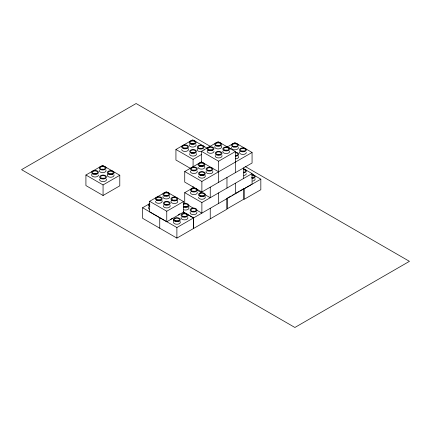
<?xml version="1.0" encoding="UTF-8"?>
<svg xmlns="http://www.w3.org/2000/svg" width="431" height="431" viewBox="0 0 431 431"><rect width="100%" height="100%" fill="white"/><g stroke="black" fill="none" stroke-linecap="round" stroke-linejoin="round"><path stroke-width="0.65" d="M85.92 175.018L102.648 165.359L119.791 175.261L119.791 185.82L103.063 195.48L85.92 185.578L85.92 175.018L103.063 184.921L119.791 175.261M190.793 168.607L175.934 160.025L175.934 149.465L192.662 139.806L207.521 148.388M218.609 171.775L201.46 161.878L201.46 151.319L218.188 141.659L235.337 151.561L235.337 172.68M175.934 149.465L193.083 159.368L201.735 154.368M226.841 147.224L234.917 142.564L252.065 152.461L252.065 163.02L201.88 191.994L184.732 182.097L184.732 171.538L201.46 161.878M201.46 151.319L218.609 161.216L235.337 151.561M149.622 201.32L166.35 191.66L183.493 201.563L183.493 212.122L166.765 221.776L149.622 211.88L149.622 201.32L166.765 211.217L183.493 201.563M226.97 198.626L226.97 209.186L176.893 238.101L142.596 218.301L142.596 207.742L149.519 203.744M184.732 171.538L201.88 181.435L252.065 152.461M184.732 203.216L184.732 192.657L193.384 187.657M183.288 204.046L185.023 203.049M184.732 192.657L201.88 202.554L252.065 173.58L252.065 184.139L176.893 227.541L142.596 207.742M231.145 195.938L227.105 198.271L227.105 208.83L243.833 199.17L243.833 188.611L239.798 190.944M232.298 195.27L233.451 194.607M234.604 193.939L238.645 191.612M260.83 179.161L244.102 188.821L244.102 199.381L260.83 189.726L260.83 179.161L251.682 173.882M210.129 146.26L136.11 103.526L21.55 169.663L294.89 327.474L409.45 261.337L245.099 166.447M243.488 168.629L252.065 173.58M197.096 190.136L201.67 192.776M205.097 194.758L210.242 197.727L210.242 187.167M188.735 205.522L193.875 208.496M196.735 210.145L201.88 213.113L201.88 202.554M183.331 211.944L193.621 217.881L193.621 228.441M183.229 212.004L193.514 217.946L193.514 228.505M243.698 167.848L243.698 178.412M235.337 183.24L235.337 193.799M226.97 177.507L226.97 188.067M218.609 161.216L218.609 182.335M218.609 192.899L218.609 203.459M210.242 208.286L210.242 218.846M201.88 181.435L201.88 191.994M193.083 159.368L193.083 167.287M193.099 186.504L193.099 187.824M176.893 227.541L176.893 238.101M173.461 219.654L173.461 222.261A3.432 1.983 0 0 0 177.777 224.174A3.432 1.983 0 0 0 179.862 221.27M166.765 211.217L166.765 221.776M159.745 217.639L159.745 228.204M103.063 184.921L103.063 195.48M101.247 178.59A2.57 1.482 0 0 1 104.878 178.59M105.961 170.126A3.432 1.983 0 0 1 102.648 172.621A3.432 1.983 0 0 1 99.335 170.126M109.366 173.973A2.57 1.482 0 0 1 112.464 174.21M113.962 174.749A3.432 1.983 0 0 1 110.201 177.222A3.432 1.983 0 0 1 107.68 174.269M98.494 175.018A3.432 1.983 0 0 1 94.174 176.931A3.432 1.983 0 0 1 92.094 174.027M106.376 179.124A3.432 1.983 0 0 1 103.063 181.618A3.432 1.983 0 0 1 99.75 179.124M93.247 173.968A2.57 1.482 0 0 1 96.878 173.968M100.832 169.593A2.57 1.482 0 0 1 104.464 169.593M188.051 148.474A3.432 1.983 0 0 1 185.966 151.378A3.432 1.983 0 0 1 181.65 149.465M195.976 144.574A3.432 1.983 0 0 1 192.662 147.068A3.432 1.983 0 0 1 189.349 144.574M191.375 143.765A2.57 1.482 0 0 0 195.232 142.478A2.57 1.482 0 0 0 191.375 141.196A2.57 1.482 0 0 0 191.375 143.765A2.57 1.482 0 0 1 193.945 143.803M183.261 148.415A2.57 1.482 0 0 1 186.892 148.415M191.795 152.8A2.57 1.482 0 0 1 194.365 152.8M204.095 149.708A3.432 1.983 0 0 1 203.976 150.22M201.552 151.62A3.432 1.983 0 0 1 197.942 150.915A3.432 1.983 0 0 1 197.694 148.717M199.381 148.426A2.57 1.482 0 0 1 201.945 148.426M196.396 153.571A3.432 1.983 0 0 1 193.083 156.065A3.432 1.983 0 0 1 189.764 153.571M164.949 204.892A2.57 1.482 0 0 1 168.052 204.655M172.535 200.512A2.57 1.482 0 0 1 176.166 200.512M177.319 200.571A3.432 1.983 0 0 1 174.35 203.54A3.432 1.983 0 0 1 171.376 200.571M169.663 196.428A3.432 1.983 0 0 1 166.35 198.923A3.432 1.983 0 0 1 163.037 196.428M170.078 205.425A3.432 1.983 0 0 1 166.765 207.92A3.432 1.983 0 0 1 163.451 205.425M161.733 200.329A3.432 1.983 0 0 1 159.653 203.233A3.432 1.983 0 0 1 155.332 201.32M156.949 200.27A2.57 1.482 0 0 1 160.58 200.27M164.534 195.895A2.57 1.482 0 0 1 168.165 195.895M149.315 209.143A3.432 1.983 0 0 1 148.431 207.23M149.315 206.535A3.432 1.983 0 0 1 149.315 203.734M149.929 206.185A2.57 1.482 0 0 1 149.929 204.084M172.201 218.156A3.432 1.983 0 0 1 170.606 219.357M187.787 217.369A3.432 1.983 0 0 1 184.473 219.864A3.432 1.983 0 0 1 181.16 217.369M175.078 221.211A2.57 1.482 0 0 1 178.709 221.211M179.786 213.776A3.432 1.983 0 0 1 178.186 214.977M183.191 216.561A2.57 1.482 0 0 0 187.043 215.274A2.57 1.482 0 0 0 183.191 213.991A2.57 1.482 0 0 0 183.191 216.561A2.57 1.482 0 0 1 185.761 216.599M233.101 146.793A2.57 1.482 0 0 1 236.732 146.793M238.65 156.329A3.432 1.983 0 0 1 235.337 158.818M238.23 147.327A3.432 1.983 0 0 1 234.917 149.821A3.432 1.983 0 0 1 231.603 147.327M246.349 152.461A3.432 1.983 0 0 1 242.033 154.373A3.432 1.983 0 0 1 239.948 151.47M241.101 151.41A2.57 1.482 0 0 1 244.733 151.41M235.337 155.359A2.57 1.482 0 0 1 237.152 155.79M229.05 147.898A3.432 1.983 0 0 1 230.65 149.099M235.337 152.251A3.432 1.983 0 0 1 238.769 154.233A3.432 1.983 0 0 1 235.337 156.211M235.337 152.752A2.57 1.482 0 0 1 237.907 154.233A2.57 1.482 0 0 1 235.337 155.715M200.065 175.105A2.57 1.482 0 0 1 203.696 175.105M208.178 170.493A2.57 1.482 0 0 1 210.748 170.493M212.774 171.263A3.432 1.983 0 0 1 209.461 173.758A3.432 1.983 0 0 1 206.147 171.263M204.429 166.167A3.432 1.983 0 0 1 202.349 169.071A3.432 1.983 0 0 1 198.028 167.158M204.849 175.164A3.432 1.983 0 0 1 202.764 178.068A3.432 1.983 0 0 1 198.449 176.155M197.188 171.021A3.432 1.983 0 0 1 193.875 173.515A3.432 1.983 0 0 1 190.561 171.021M192.059 170.487A2.57 1.482 0 0 1 195.696 170.487M199.645 166.107A2.57 1.482 0 0 1 203.276 166.107M214.035 151.319A3.432 1.983 0 0 1 209.719 153.231A3.432 1.983 0 0 1 207.634 150.327M208.787 150.268A2.57 1.482 0 0 1 212.424 150.268M216.373 145.893A2.57 1.482 0 0 1 220.004 145.893M221.922 155.424A3.432 1.983 0 0 1 218.609 157.918A3.432 1.983 0 0 1 215.295 155.424M221.162 145.947A3.432 1.983 0 0 1 218.636 148.905A3.432 1.983 0 0 1 214.875 146.427M229.502 151.049A3.432 1.983 0 0 1 226.189 153.538A3.432 1.983 0 0 1 222.875 151.049M216.793 154.891A2.57 1.482 0 0 1 220.424 154.891M224.907 150.274A2.57 1.482 0 0 1 228.004 150.511M200.065 196.229A2.57 1.482 0 0 1 203.696 196.229M197.188 192.145A3.432 1.983 0 0 1 193.875 194.634A3.432 1.983 0 0 1 190.561 192.145M192.059 191.606A2.57 1.482 0 0 1 195.696 191.606M204.849 196.283A3.432 1.983 0 0 1 202.764 199.187A3.432 1.983 0 0 1 198.449 197.274M188.482 207.052A3.432 1.983 0 0 1 187.938 209.444A3.432 1.983 0 0 1 183.8 209.757M183.698 206.993A2.57 1.482 0 0 1 187.329 206.993M196.827 212.149A3.432 1.983 0 0 1 193.514 214.643A3.432 1.983 0 0 1 190.2 212.149M192.231 211.379A2.57 1.482 0 0 1 194.801 211.379M183.8 203.723A3.432 1.983 0 0 1 188.945 205.436A3.432 1.983 0 0 1 183.8 207.155M183.288 204.698A2.57 1.482 0 0 1 187.162 204.299A2.57 1.482 0 0 1 187.162 206.573A2.57 1.482 0 0 1 183.288 206.18M251.682 175.072A2.57 1.482 0 0 1 254.252 176.559A2.57 1.482 0 0 1 251.682 178.041M252.571 174.647A3.432 1.983 0 0 1 255.114 176.559A3.432 1.983 0 0 1 252.571 178.472M254.996 178.649A3.432 1.983 0 0 1 252.571 181.079M251.682 177.68A2.57 1.482 0 0 1 252.97 177.879M246.349 173.58A3.432 1.983 0 0 1 243.806 175.492M243.585 172.147A2.57 1.482 0 0 1 244.733 172.535M243.806 169.06A3.432 1.983 0 0 1 246.349 170.972A3.432 1.983 0 0 1 243.806 172.885M243.585 169.539A2.57 1.482 0 0 1 245.487 170.972A2.57 1.482 0 0 1 243.585 172.405M101.36 169.318A2.57 1.482 0 0 0 105.212 168.031A2.57 1.482 0 0 0 101.36 166.749A2.57 1.482 0 0 0 101.36 169.318M100.929 169.749A3.432 1.983 0 0 0 106.074 168.031A3.432 1.983 0 0 0 100.929 166.318A3.432 1.983 0 0 0 100.929 169.749M108.224 174.054A3.432 1.983 0 0 0 113.962 173.165A3.432 1.983 0 0 0 109.76 170.741A3.432 1.983 0 0 0 108.224 174.054M108.833 173.704A2.57 1.482 0 0 0 113.127 173.036A2.57 1.482 0 0 0 109.986 171.22A2.57 1.482 0 0 0 108.833 173.704M93.78 173.693A2.57 1.482 0 0 0 97.632 172.411A2.57 1.482 0 0 0 93.78 171.129A2.57 1.482 0 0 0 93.78 173.693M92.638 173.812A3.432 1.983 0 0 0 98.376 172.923A3.432 1.983 0 0 0 94.174 170.498A3.432 1.983 0 0 0 92.638 173.812M100.638 178.434A3.432 1.983 0 0 0 106.376 177.545A3.432 1.983 0 0 0 102.179 175.121A3.432 1.983 0 0 0 100.638 178.434M101.247 178.078A2.57 1.482 0 0 0 105.547 177.416A2.57 1.482 0 0 0 102.4 175.6A2.57 1.482 0 0 0 101.247 178.078M191.364 153.194A3.432 1.983 0 0 0 196.509 151.48A3.432 1.983 0 0 0 191.364 149.762A3.432 1.983 0 0 0 191.364 153.194M198.847 148.151A2.57 1.482 0 0 0 203.146 147.483A2.57 1.482 0 0 0 200 145.667A2.57 1.482 0 0 0 198.847 148.151M198.95 148.814A3.432 1.983 0 0 0 204.095 147.1A3.432 1.983 0 0 0 198.95 145.387A3.432 1.983 0 0 0 198.95 148.814M183.364 148.576A3.432 1.983 0 0 0 188.509 146.858A3.432 1.983 0 0 0 183.364 145.145A3.432 1.983 0 0 0 183.364 148.576M183.261 147.908A2.57 1.482 0 0 0 187.56 147.24A2.57 1.482 0 0 0 184.414 145.425A2.57 1.482 0 0 0 183.261 147.908M190.944 144.196A3.432 1.983 0 0 0 196.094 142.478A3.432 1.983 0 0 0 190.944 140.765A3.432 1.983 0 0 0 190.944 144.196M191.262 152.526A2.57 1.482 0 0 0 195.561 151.863A2.57 1.482 0 0 0 192.415 150.047A2.57 1.482 0 0 0 191.262 152.526M164.34 204.73A3.432 1.983 0 0 0 170.078 203.847A3.432 1.983 0 0 0 165.876 201.417A3.432 1.983 0 0 0 164.34 204.73M164.949 204.38A2.57 1.482 0 0 0 169.248 203.718A2.57 1.482 0 0 0 166.102 201.902A2.57 1.482 0 0 0 164.949 204.38M172.535 200A2.57 1.482 0 0 0 176.829 199.337A2.57 1.482 0 0 0 173.682 197.522A2.57 1.482 0 0 0 172.535 200M171.926 200.356A3.432 1.983 0 0 0 177.664 199.467A3.432 1.983 0 0 0 173.461 197.042A3.432 1.983 0 0 0 171.926 200.356M164.631 196.051A3.432 1.983 0 0 0 169.776 194.333A3.432 1.983 0 0 0 164.631 192.619A3.432 1.983 0 0 0 164.631 196.051M156.949 199.763A2.57 1.482 0 0 0 161.242 199.095A2.57 1.482 0 0 0 158.102 197.279A2.57 1.482 0 0 0 156.949 199.763M164.534 195.383A2.57 1.482 0 0 0 168.828 194.72A2.57 1.482 0 0 0 165.682 192.899A2.57 1.482 0 0 0 164.534 195.383M156.34 200.113A3.432 1.983 0 0 0 162.078 199.224A3.432 1.983 0 0 0 157.875 196.8A3.432 1.983 0 0 0 156.34 200.113M182.76 216.992A3.432 1.983 0 0 0 187.905 215.274A3.432 1.983 0 0 0 182.76 213.56A3.432 1.983 0 0 0 182.76 216.992M175.175 221.367A3.432 1.983 0 0 0 180.32 219.654A3.432 1.983 0 0 0 175.175 217.941A3.432 1.983 0 0 0 175.175 221.367M175.606 220.936A2.57 1.482 0 0 0 179.458 219.654A2.57 1.482 0 0 0 175.606 218.372A2.57 1.482 0 0 0 175.606 220.936M233.203 146.949A3.432 1.983 0 0 0 238.348 145.236A3.432 1.983 0 0 0 233.203 143.518A3.432 1.983 0 0 0 233.203 146.949M233.634 146.518A2.57 1.482 0 0 0 237.486 145.236A2.57 1.482 0 0 0 233.634 143.949A2.57 1.482 0 0 0 233.634 146.518M241.204 151.572A3.432 1.983 0 0 0 246.349 149.853A3.432 1.983 0 0 0 241.204 148.14A3.432 1.983 0 0 0 241.204 151.572M241.635 151.141A2.57 1.482 0 0 0 245.487 149.853A2.57 1.482 0 0 0 241.635 148.571A2.57 1.482 0 0 0 241.635 151.141M200.162 175.266A3.432 1.983 0 0 0 205.307 173.548A3.432 1.983 0 0 0 200.162 171.834A3.432 1.983 0 0 0 200.162 175.266M200.593 174.835A2.57 1.482 0 0 0 204.445 173.548A2.57 1.482 0 0 0 200.593 172.265A2.57 1.482 0 0 0 200.593 174.835M208.178 170.455A2.57 1.482 0 0 0 212.03 169.173A2.57 1.482 0 0 0 208.178 167.885A2.57 1.482 0 0 0 208.178 170.455M207.747 170.886A3.432 1.983 0 0 0 212.892 169.173A3.432 1.983 0 0 0 207.747 167.454A3.432 1.983 0 0 0 207.747 170.886M199.747 166.264A3.432 1.983 0 0 0 204.892 164.55A3.432 1.983 0 0 0 199.747 162.837A3.432 1.983 0 0 0 199.747 166.264M192.592 170.213A2.57 1.482 0 0 0 196.444 168.93A2.57 1.482 0 0 0 192.592 167.643A2.57 1.482 0 0 0 192.592 170.213M200.178 165.833A2.57 1.482 0 0 0 204.03 164.55A2.57 1.482 0 0 0 200.178 163.268A2.57 1.482 0 0 0 200.178 165.833M192.161 170.644A3.432 1.983 0 0 0 197.306 168.93A3.432 1.983 0 0 0 192.161 167.212A3.432 1.983 0 0 0 192.161 170.644M208.89 150.424A3.432 1.983 0 0 0 214.035 148.711A3.432 1.983 0 0 0 208.89 146.998A3.432 1.983 0 0 0 208.89 150.424M208.787 149.762A2.57 1.482 0 0 0 213.086 149.094A2.57 1.482 0 0 0 209.94 147.278A2.57 1.482 0 0 0 208.787 149.762M215.764 145.732A3.432 1.983 0 0 0 221.502 144.843A3.432 1.983 0 0 0 217.299 142.419A3.432 1.983 0 0 0 215.764 145.732M216.373 145.382A2.57 1.482 0 0 0 220.672 144.719A2.57 1.482 0 0 0 217.526 142.898A2.57 1.482 0 0 0 216.373 145.382M223.764 150.354A3.432 1.983 0 0 0 229.502 149.465A3.432 1.983 0 0 0 225.305 147.041A3.432 1.983 0 0 0 223.764 150.354M224.373 149.999A2.57 1.482 0 0 0 228.672 149.336A2.57 1.482 0 0 0 225.526 147.521A2.57 1.482 0 0 0 224.373 149.999M216.184 154.729A3.432 1.983 0 0 0 221.922 153.845A3.432 1.983 0 0 0 217.72 151.416A3.432 1.983 0 0 0 216.184 154.729M216.793 154.379A2.57 1.482 0 0 0 221.087 153.716A2.57 1.482 0 0 0 217.941 151.901A2.57 1.482 0 0 0 216.793 154.379M200.162 196.385A3.432 1.983 0 0 0 205.307 194.667A3.432 1.983 0 0 0 200.162 192.953A3.432 1.983 0 0 0 200.162 196.385M200.065 195.717A2.57 1.482 0 0 0 204.359 195.054A2.57 1.482 0 0 0 201.212 193.233A2.57 1.482 0 0 0 200.065 195.717M192.161 191.763A3.432 1.983 0 0 0 197.306 190.049A3.432 1.983 0 0 0 192.161 188.331A3.432 1.983 0 0 0 192.161 191.763M192.059 191.095A2.57 1.482 0 0 0 196.358 190.432A2.57 1.482 0 0 0 193.212 188.616A2.57 1.482 0 0 0 192.059 191.095M191.8 211.772A3.432 1.983 0 0 0 196.945 210.059A3.432 1.983 0 0 0 191.8 208.34A3.432 1.983 0 0 0 191.8 211.772M192.231 211.341A2.57 1.482 0 0 0 196.083 210.059A2.57 1.482 0 0 0 192.231 208.771A2.57 1.482 0 0 0 192.231 211.341"/></g></svg>
